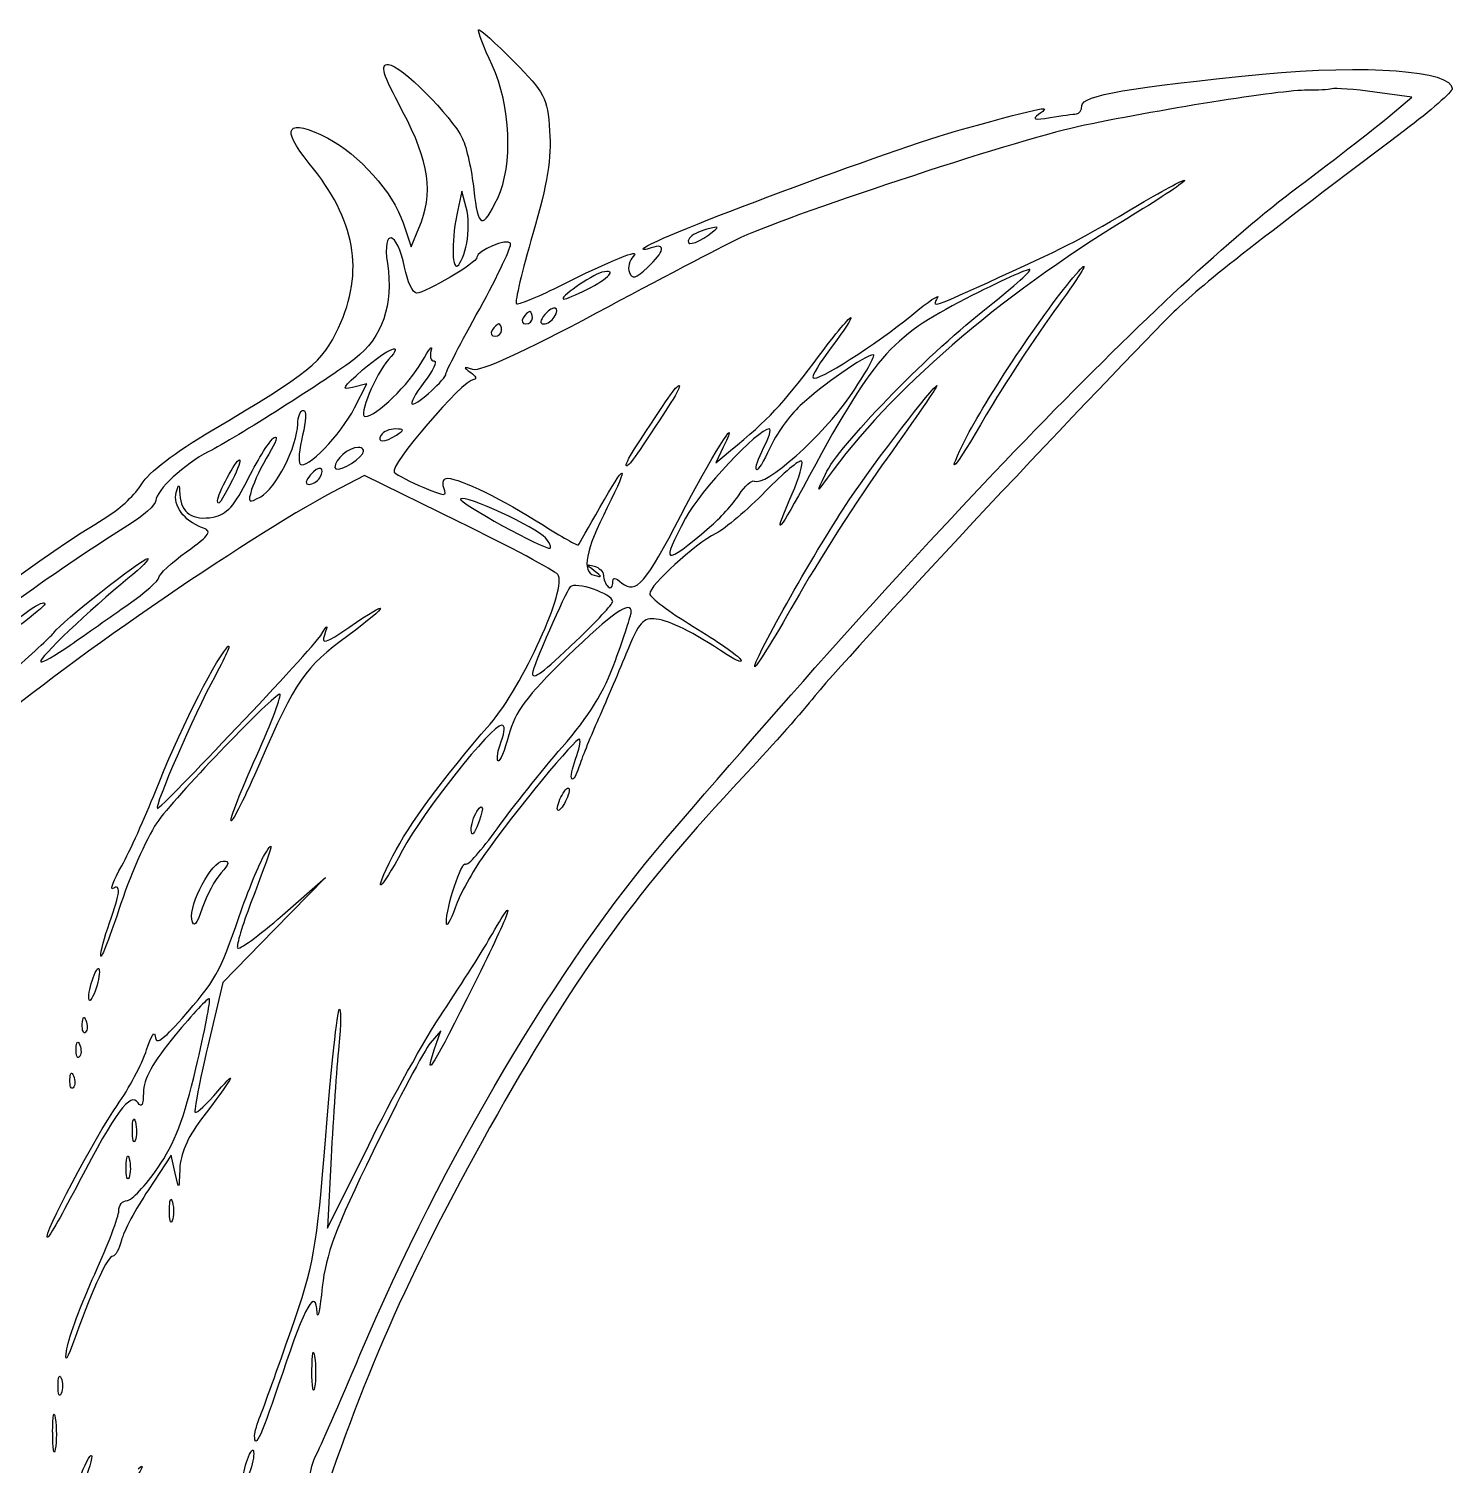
# Model space of a CAD drawing. Extents: x 0 to 45.7, y -0.3 to 36.
# Drawn here: x 29.87 to 45.75, y 13.57 to 29.58 of the extents above; entities that cross this region are included whole.
import ezdxf

# ---------------------------------------------------------------- set-up
doc = ezdxf.new("R2010")
doc.units = 0
doc.layers.add('Image', color=7, linetype='CONTINUOUS')

msp = doc.modelspace()

# ---------------------------------------------------------------- linework, layer by layer
at = {"layer": 'Image', "color": 7}
for points in [[(45.055641, 28.617749), (45.293949, 28.820952), (44.883551, 28.877052)], [(34.751661, 27.589925), (34.703401, 27.772531), (34.656887, 27.565991)], [(34.046476, 27.420504), (34.135186, 27.153338), (34.223787, 27.359872)], [(34.756487, 27.192647), (34.7569, 27.192647)], [(35.732667, 26.365839), (35.73281, 26.365817)], [(33.505162, 25.355154), (33.642885, 25.623003), (33.481643, 25.582776)], [(37.616931, 24.917115), (37.53428, 24.745011), (37.699195, 24.880713)], [(34.661113, 24.089605), (33.617411, 24.601572), (33.253151, 24.410849)], [(32.700871, 19.699369), (33.182777, 20.121314), (32.609238, 19.534303), (32.035702, 18.947286), (31.868128, 18.238257)], [(30.675823, 19.245451), (30.675767, 19.245345)], [(34.419786, 18.272941), (34.467654, 18.41062), (34.350108, 18.272941)], [(31.505172, 16.821429), (31.461693, 17.022171), (31.206065, 16.636995)], [(33.244737, 17.000682), (33.204642, 16.207639), (33.663137, 17.136448)], [(33.030511, 14.624231), (33.03036, 14.624231)], [(30.139112, 13.935808), (30.138924, 13.935808)]]:
    msp.add_lwpolyline(points, dxfattribs=at)
for points in [[(37.455087, 27.287236)], [(36.096666, 26.675389)], [(35.489033, 26.360896)], [(35.144817, 26.223212)], [(33.974436, 25.052881)], [(40.336708, 25.042615)], [(33.596051, 24.846717)], [(36.628667, 24.899165)], [(33.116781, 24.575569)], [(31.978002, 24.321936)], [(35.635525, 23.906341)], [(37.464009, 24.024554)], [(30.158402, 22.857583)], [(35.976034, 22.757065)], [(37.967994, 22.472891)], [(35.766526, 20.888965)], [(34.806499, 20.648064)], [(31.691619, 19.653501)], [(30.541975, 18.78929)], [(30.468971, 18.485257)], [(30.400124, 18.209883)], [(30.331284, 17.865665)], [(31.0276, 17.309157)], [(30.958716, 16.896102)], [(31.440618, 16.414197)], [(30.29805, 14.86518)], [(30.19895, 14.452125)], [(32.391104, 13.898136)]]:
    msp.add_lwpolyline(points, close=True, dxfattribs=at)
for points in [[(35.039333, 29.177019), (34.944223, 29.381312), (34.876653, 29.558679), (34.889134, 29.571162)], [(34.889134, 29.571162), (34.901596, 29.583597), (35.07838, 29.425259), (35.281901, 29.219175)], [(34.041947, 28.662051), (33.814479, 29.091378), (33.786131, 29.184229), (33.88249, 29.184229)], [(33.88249, 29.184229), (34.016232, 29.184229), (34.587471, 28.612796), (34.709892, 28.356555)], [(35.101936, 27.696174), (35.276016, 28.063012), (35.247859, 28.729057), (35.039333, 29.177019)], [(35.281901, 29.219175), (35.629998, 28.866702), (35.653665, 28.82073), (35.68088, 28.44446)], [(43.626989, 29.075681), (44.788803, 29.189057), (45.746645, 29.116937), (45.746645, 28.916041)], [(41.616029, 28.727197), (41.616029, 28.838717), (42.154024, 28.931948), (43.626989, 29.075681)], [(44.128912, 28.897925), (43.863368, 28.903878), (42.409374, 28.672026), (41.565626, 28.489228)], [(44.404278, 28.913192), (44.366411, 28.902291), (44.242504, 28.895332), (44.128912, 28.897925)], [(44.883551, 28.877052), (44.657816, 28.907921), (44.442135, 28.924201), (44.404278, 28.913192)], [(45.746645, 28.916041), (45.746645, 28.87983), (45.506545, 28.669063), (45.213116, 28.447717)], [(40.284582, 28.462994), (41.243519, 28.725811), (41.284466, 28.733698), (41.134137, 28.626563)], [(41.555784, 28.63337), (41.588907, 28.63337), (41.616029, 28.675603), (41.616029, 28.727197)], [(33.00083, 28.081208), (32.668608, 28.48542), (32.749941, 28.59644), (33.207335, 28.363093)], [(34.223787, 27.359872), (34.389396, 27.74589), (34.340032, 28.099432), (34.041947, 28.662051)], [(41.134137, 28.626563), (41.055913, 28.570844), (41.087227, 28.56274), (41.26322, 28.593185)], [(41.26322, 28.593185), (41.390998, 28.615305), (41.522652, 28.63337), (41.555784, 28.63337)], [(44.026386, 27.819502), (44.46141, 28.146774), (44.924577, 28.505986), (45.055641, 28.617749)], [(33.207335, 28.363093), (33.548889, 28.188843), (33.935587, 27.75447), (34.046476, 27.420504)], [(34.709892, 28.356555), (34.75472, 28.262749), (34.811217, 28.007439), (34.835445, 27.78921)], [(35.68088, 28.44446), (35.703026, 28.137921), (35.659369, 27.869789), (35.493859, 27.297081)], [(36.72813, 27.135765), (36.826957, 27.247263), (39.531761, 28.256672), (40.284582, 28.462994)], [(41.565626, 28.489228), (40.858645, 28.336052), (38.266016, 27.478501), (37.760877, 27.23075)], [(45.213116, 28.447717), (43.352536, 27.044256), (42.922177, 26.704659), (42.6134, 26.396335)], [(33.326594, 26.249226), (33.619536, 26.878348), (33.517414, 27.452683), (33.00083, 28.081208)], [(42.759172, 27.888987), (42.740783, 27.859174), (42.452781, 27.668594), (42.119249, 27.465478)], [(42.256021, 27.623872), (42.551188, 27.799508), (42.777592, 27.918809), (42.759172, 27.888987)], [(34.835445, 27.78921), (34.883556, 27.356028), (34.932436, 27.338962), (35.101936, 27.696174)], [(36.980683, 20.554644), (40.043279, 24.129559), (42.530508, 26.69415), (44.026386, 27.819502)], [(34.656887, 27.565991), (34.587453, 27.2576), (34.585823, 26.898742), (34.653607, 26.940901)], [(34.7569, 27.192647), (34.780527, 27.310723), (34.77812, 27.489505), (34.751661, 27.589925)], [(40.694685, 26.812718), (41.527457, 27.194828), (41.586597, 27.225538), (42.256021, 27.623872)], [(42.119249, 27.465478), (40.678905, 26.588319), (39.475455, 25.546721), (38.774726, 24.570753)], [(34.063452, 26.923497), (33.98222, 27.334269), (33.810894, 27.372184), (33.871822, 26.965902)], [(35.244917, 27.192121), (35.208923, 27.250366), (34.870785, 27.108695), (34.869962, 27.03503)], [(35.493859, 27.297081), (35.37509, 26.886029), (35.291534, 26.536096), (35.308206, 26.519443)], [(37.760877, 27.23075), (37.590488, 27.147181), (36.888065, 26.778198), (36.199922, 26.410786)], [(37.23938, 27.247895), (37.181142, 27.153672), (37.3071, 27.176622), (37.455087, 27.287236)], [(37.432759, 27.347728), (37.346965, 27.326138), (37.259959, 27.281185), (37.23938, 27.247895)], [(37.455116, 27.287197), (37.584053, 27.383521), (37.583249, 27.385656), (37.432759, 27.347728)], [(34.653607, 26.940901), (34.686582, 26.961301), (34.732865, 27.074564), (34.756487, 27.192647)], [(34.900752, 26.461679), (35.107289, 26.835504), (35.262181, 27.164202), (35.244917, 27.192121)], [(35.775141, 26.706443), (36.391846, 27.013305), (36.709252, 27.141678), (36.613028, 27.045285)], [(36.814191, 27.14021), (36.747929, 27.116476), (36.709193, 27.114439), (36.72813, 27.135765)], [(36.771336, 26.920653), (36.963985, 27.101625), (36.983331, 27.200918), (36.814191, 27.14021)], [(33.871822, 26.965902), (33.940444, 26.508275), (33.813566, 26.136757), (33.509196, 25.904121)], [(34.196202, 26.636278), (34.154421, 26.636278), (34.094689, 26.76553), (34.063452, 26.923497)], [(34.869962, 27.03503), (34.869962, 26.973858), (34.298895, 26.636278), (34.196202, 26.636278)], [(36.096666, 26.675389), (36.342395, 26.797965), (36.443998, 26.914863), (36.263613, 26.867437)], [(36.613028, 27.045285), (36.56862, 27.000827), (36.549387, 26.920081), (36.570176, 26.865847)], [(36.570176, 26.865847), (36.600426, 26.787236), (36.641153, 26.798354), (36.771336, 26.920653)], [(41.035863, 26.897112), (41.020279, 26.91267), (40.697809, 26.76626), (40.319192, 26.571775)], [(41.578538, 26.878422), (41.716098, 27.029878), (41.615013, 26.859478), (41.353924, 26.499782)], [(36.263613, 26.867437), (36.139748, 26.834898), (35.766195, 26.572042), (35.839879, 26.569296)], [(40.007965, 26.585075), (39.93354, 26.464647), (39.942623, 26.467661), (40.694685, 26.812718)], [(40.336708, 25.042615), (40.568055, 25.499189), (41.274838, 26.543999), (41.578538, 26.878422)], [(40.512712, 26.434506), (40.815983, 26.673388), (41.051397, 26.881558), (41.035863, 26.897112)], [(35.308206, 26.519443), (35.324927, 26.5028), (35.534975, 26.58693), (35.775141, 26.706443)], [(35.839879, 26.569296), (35.862501, 26.568502), (35.978026, 26.616206), (36.096666, 26.675389)], [(39.719447, 26.39022), (39.906873, 26.543901), (40.036717, 26.631581), (40.007965, 26.585075)], [(34.525204, 25.739227), (34.525204, 25.762722), (34.694202, 26.087851), (34.900752, 26.461679)], [(35.458672, 26.42973), (35.44195, 26.42973), (35.409158, 26.398755), (35.385755, 26.360896)], [(35.48903, 26.360896), (35.48903, 26.398766), (35.475325, 26.42973), (35.458672, 26.42973)], [(35.73281, 26.365817), (35.806891, 26.485703), (35.722491, 26.511087), (35.62809, 26.39734)], [(40.319192, 26.571775), (39.474672, 26.137966), (39.296737, 25.931595), (38.506713, 24.469645)], [(38.756126, 24.618577), (38.90452, 24.930799), (39.867399, 25.926222), (40.512712, 26.434506)], [(41.353924, 26.499782), (41.092844, 26.14008), (40.731054, 25.590184), (40.549955, 25.277803)], [(36.199922, 26.410786), (35.384324, 25.975334), (34.904972, 25.756952), (34.823054, 25.783521)], [(35.114411, 26.292051), (35.09769, 26.292051), (35.064897, 26.261074), (35.041513, 26.223212)], [(35.144804, 26.223212), (35.144804, 26.261079), (35.131099, 26.292051), (35.114411, 26.292051)], [(35.385755, 26.360896), (35.362366, 26.323029), (35.376045, 26.292051), (35.416114, 26.292051)], [(35.416114, 26.292051), (35.456203, 26.292051), (35.489033, 26.323029), (35.489033, 26.360896)], [(35.62809, 26.39734), (35.573784, 26.331916), (35.568567, 26.292417), (35.614094, 26.292417)], [(35.614094, 26.292417), (35.654319, 26.292417), (35.707722, 26.325466), (35.732667, 26.365839)], [(42.6134, 26.396335), (41.720664, 25.504856), (38.955363, 22.543162), (38.603456, 22.101608)], [(38.618087, 25.689173), (38.663691, 25.643569), (39.312607, 26.056654), (39.719447, 26.39022)], [(38.629567, 25.863714), (38.833853, 26.138238), (39.017701, 26.36283), (39.038096, 26.36283)], [(39.038096, 26.36283), (39.058336, 26.36283), (38.96502, 26.218571), (38.830384, 26.042247)], [(31.907059, 25.099701), (33.014808, 25.756795), (33.147262, 25.864042), (33.326594, 26.249226)], [(35.041513, 26.223212), (35.018097, 26.185342), (35.031803, 26.154365), (35.071908, 26.154365)], [(35.071908, 26.154365), (35.112006, 26.154365), (35.144817, 26.185342), (35.144817, 26.223212)], [(33.595776, 25.778595), (33.886387, 26.0277), (34.073091, 26.102133), (33.884445, 25.893696)], [(34.256463, 25.870122), (34.332971, 26.007534), (34.37923, 26.065734), (34.359265, 25.99948)], [(34.359265, 25.99948), (34.339262, 25.933207), (34.354423, 25.879002), (34.393185, 25.879002)], [(38.830384, 26.042247), (38.695766, 25.86592), (38.600214, 25.707038), (38.618087, 25.689173)], [(33.509196, 25.904121), (33.209195, 25.674827), (32.175077, 25.018162), (31.874732, 24.866248)], [(33.884445, 25.893696), (33.735699, 25.729326), (33.54274, 25.259407), (33.623997, 25.259407)], [(33.623997, 25.259407), (33.744218, 25.259407), (34.116665, 25.619043), (34.256463, 25.870122)], [(34.393185, 25.879002), (34.431809, 25.879002), (34.380749, 25.77057), (34.279588, 25.638048)], [(34.823054, 25.783521), (34.71839, 25.817515), (34.71463, 25.811842), (34.800591, 25.750035)], [(37.699195, 24.880713), (38.123566, 25.229919), (38.284116, 25.399538), (38.629567, 25.863714)], [(39.290948, 25.947849), (39.207106, 25.947849), (38.709667, 25.602974), (38.474259, 25.38166)], [(39.028436, 25.48315), (39.20164, 25.73874), (39.319777, 25.947849), (39.290948, 25.947849)], [(33.481643, 25.582776), (33.351666, 25.55038), (33.37379, 25.588332), (33.595776, 25.778595)], [(34.835024, 25.674034), (34.713977, 25.670753), (33.884456, 24.70345), (33.948321, 24.639751)], [(34.279588, 25.638048), (34.178504, 25.505523), (34.120721, 25.397096), (34.151167, 25.397096)], [(34.151167, 25.397096), (34.217609, 25.397096), (34.525204, 25.678465), (34.525204, 25.739227)], [(34.800591, 25.750035), (34.857386, 25.709184), (34.872878, 25.674976), (34.835024, 25.674034)], [(36.628667, 24.899165), (36.996608, 25.466282), (37.093827, 25.604813), (37.123934, 25.604813)], [(37.123934, 25.604813), (37.142137, 25.604813), (37.101868, 25.519615), (37.034301, 25.415501)], [(37.963123, 24.539191), (38.078053, 24.468163), (38.735213, 25.050475), (39.028436, 25.48315)], [(39.021469, 24.329627), (39.318774, 24.768826), (39.960292, 25.604813), (40.000025, 25.604813)], [(40.000025, 25.604813), (40.012857, 25.604813), (39.763069, 25.240801), (39.444621, 24.795909)], [(32.871443, 25.173354), (32.872237, 25.258552), (32.900603, 25.328259), (32.934486, 25.328259)], [(32.899058, 24.728427), (32.967622, 24.659852), (33.352036, 25.057347), (33.505162, 25.355154)], [(32.934486, 25.328259), (32.969133, 25.328259), (32.965207, 25.206887), (32.925463, 25.050409)], [(37.034301, 25.415501), (36.666363, 24.848381), (36.569144, 24.709855), (36.53904, 24.709855)], [(37.14227, 24.15528), (37.45546, 24.764987), (37.841269, 25.384216), (37.616931, 24.917115)], [(38.474259, 25.38166), (38.355466, 25.269969), (38.203476, 25.05705), (38.136499, 24.9085)], [(32.459235, 24.364092), (32.625229, 24.452929), (32.869083, 24.931685), (32.871443, 25.173354)], [(40.549955, 25.277803), (40.18512, 24.648559), (40.076074, 24.528279), (40.336708, 25.042615)], [(31.131659, 24.508496), (31.203869, 24.630729), (31.510191, 24.864288), (31.907059, 25.099701)], [(32.324056, 24.574632), (32.434941, 24.794292), (32.563243, 24.997244), (32.609198, 25.025636)], [(32.609198, 25.025636), (32.655138, 25.054031), (32.628354, 24.971092), (32.549736, 24.841332)], [(32.925463, 25.050409), (32.886681, 24.897588), (32.874801, 24.752694), (32.899058, 24.728427)], [(33.802329, 25.052881), (33.748478, 24.965748), (33.839643, 24.965748), (33.974436, 25.052881)], [(33.961291, 25.12067), (33.897262, 25.121463), (33.825729, 25.090748), (33.802329, 25.052881)], [(33.974467, 25.052881), (34.06346, 25.110393), (34.061642, 25.119765), (33.961291, 25.12067)], [(38.131194, 25.12172), (38.007494, 25.12172), (37.360475, 24.433034), (37.196152, 24.126429)], [(38.067364, 24.908801), (38.127911, 25.025906), (38.156629, 25.12172), (38.131194, 25.12172)], [(31.874732, 24.866248), (31.612699, 24.733713), (31.289565, 24.433458), (31.289565, 24.322539)], [(32.549736, 24.841332), (32.471093, 24.711567), (32.384799, 24.533029), (32.357971, 24.444592)], [(33.544815, 24.915188), (33.441003, 24.915188), (33.286028, 24.781814), (33.286028, 24.692475)], [(33.286028, 24.692475), (33.286028, 24.624247), (33.535165, 24.748199), (33.596051, 24.846717)], [(33.596051, 24.846717), (33.619361, 24.884383), (33.59626, 24.915188), (33.544815, 24.915188)], [(36.53904, 24.709855), (36.520836, 24.709855), (36.561106, 24.795038), (36.628667, 24.899165)], [(37.98597, 24.66713), (37.970095, 24.682979), (38.006925, 24.791675), (38.067364, 24.908801)], [(38.136499, 24.9085), (38.069491, 24.759957), (38.001771, 24.65134), (37.98597, 24.66713)], [(31.978002, 24.321936), (31.978002, 24.395815), (32.182837, 24.777472), (32.222493, 24.777472)], [(32.222493, 24.777472), (32.241437, 24.777472), (32.205718, 24.676785), (32.143121, 24.553727)], [(33.11675, 24.57555), (33.190838, 24.695438), (33.106457, 24.720836), (33.012035, 24.607073)], [(36.240099, 24.245098), (36.528358, 24.757184), (36.581876, 24.756303), (36.323147, 24.244304)], [(38.490415, 24.761182), (38.468904, 24.782666), (38.288161, 24.632055), (38.088824, 24.426401)], [(38.386116, 24.397776), (38.465023, 24.576119), (38.511947, 24.739653), (38.490415, 24.761182)], [(39.444621, 24.795909), (39.12617, 24.351003), (38.663799, 23.630723), (38.417112, 23.195287)], [(30.755047, 24.148665), (30.896541, 24.235441), (31.066013, 24.397366), (31.131659, 24.508496)], [(31.516848, 24.412736), (31.543425, 24.515124), (31.550334, 24.511195), (31.55694, 24.390087)], [(31.929747, 24.138269), (32.080988, 24.167284), (32.16583, 24.261203), (32.324056, 24.574632)], [(32.143121, 24.553727), (32.015337, 24.30246), (31.978002, 24.250056), (31.978002, 24.321936)], [(33.012035, 24.607073), (32.957735, 24.541638), (32.952507, 24.502144), (32.998198, 24.502144)], [(32.998198, 24.502144), (33.038467, 24.502144), (33.091821, 24.535193), (33.116781, 24.575569)], [(33.948321, 24.639751), (33.981661, 24.606485), (34.129201, 24.5291), (34.276254, 24.467703)], [(34.502161, 24.464078), (34.478375, 24.526065), (34.496499, 24.571467), (34.544569, 24.570594)], [(34.544569, 24.570594), (34.680152, 24.567948), (35.17067, 24.32845), (35.593271, 24.058106)], [(37.792794, 24.385394), (37.859247, 24.486811), (37.935887, 24.556021), (37.963123, 24.539191)], [(38.774726, 24.570753), (38.653401, 24.401742), (38.653298, 24.402015), (38.756126, 24.618577)], [(33.253151, 24.410849), (32.330007, 23.927531), (30.105973, 22.391881), (29.359147, 21.722124)], [(31.800236, 24.023027), (31.605393, 24.095103), (31.479391, 24.268381), (31.516848, 24.412736)], [(31.55694, 24.390087), (31.568132, 24.185979), (31.703102, 24.094769), (31.929747, 24.138269)], [(32.357971, 24.444592), (32.313047, 24.296549), (32.321096, 24.290162), (32.459235, 24.364092)], [(34.276254, 24.467703), (34.516642, 24.367349), (34.539428, 24.366978), (34.502161, 24.464078)], [(35.635525, 23.906341), (35.539661, 24.021839), (34.735686, 24.391325), (34.68673, 24.342375)], [(37.464009, 24.024554), (37.578383, 24.12159), (37.726336, 24.283971), (37.792794, 24.385394)], [(38.088824, 24.426401), (37.889465, 24.220727), (37.639941, 24.008774), (37.534312, 23.955376)], [(38.506713, 24.469645), (38.217227, 23.933939), (38.167953, 23.904573), (38.386116, 24.397776)], [(31.289565, 24.322539), (31.289565, 24.275782), (31.148883, 24.149927), (30.976962, 24.042823)], [(34.68673, 24.342375), (34.650056, 24.305659), (35.642224, 23.760208), (35.688161, 23.791784)], [(36.001606, 23.828082), (36.010232, 23.839671), (36.117547, 24.027385), (36.240099, 24.245098)], [(36.323147, 24.244304), (36.080619, 23.763883), (36.035327, 23.52924), (36.177454, 23.489531)], [(37.967994, 22.472891), (37.967994, 22.568784), (38.680201, 23.825489), (39.021469, 24.329627)], [(26.384383, 20.441095), (27.170962, 21.474134), (29.19836, 23.193954), (30.755047, 24.148665)], [(30.976962, 24.042823), (30.119789, 23.508914), (29.087055, 22.753337), (29.048515, 22.631927)], [(35.771614, 23.497154), (35.7349, 23.541384), (35.235151, 23.808034), (34.661113, 24.089605)], [(35.593271, 24.058106), (35.809238, 23.919956), (35.992986, 23.816448), (36.001606, 23.828082)], [(36.487237, 23.402557), (36.643553, 23.272815), (36.754427, 23.399911), (37.14227, 24.15528)], [(37.196152, 24.126429), (36.913473, 23.599026), (36.947319, 23.586149), (37.464009, 24.024554)], [(31.630521, 23.750363), (31.903606, 23.948195), (31.922122, 23.977937), (31.800236, 24.023027)], [(35.688161, 23.791784), (35.702925, 23.802049), (35.679245, 23.853553), (35.635525, 23.906341)], [(37.534312, 23.955376), (37.296049, 23.834924), (36.796956, 23.380059), (36.796956, 23.283359)], [(31.323987, 23.465081), (31.323987, 23.499876), (31.461925, 23.628236), (31.630521, 23.750363)], [(30.1584, 22.857551), (30.216759, 22.95196), (31.136702, 23.675978), (31.198313, 23.675978)], [(31.198313, 23.675978), (31.227835, 23.675978), (31.128867, 23.575836), (30.97824, 23.45345)], [(36.177454, 23.540008), (36.085641, 23.610515), (36.085641, 23.616203), (36.177454, 23.591147)], [(36.177454, 23.591147), (36.234231, 23.575722), (36.280718, 23.529393), (36.280718, 23.48838)], [(30.97824, 23.45345), (30.558903, 23.112692), (29.976713, 22.556349), (30.007386, 22.525675)], [(30.979769, 23.162495), (31.169089, 23.294138), (31.323987, 23.430293), (31.323987, 23.465081)], [(35.016581, 21.829981), (35.381559, 22.250529), (35.884541, 23.361091), (35.771614, 23.497154)], [(36.383999, 23.196195), (36.383999, 23.281819), (35.967102, 23.424896), (35.909859, 23.358914)], [(36.177454, 23.489531), (36.269233, 23.463946), (36.269233, 23.469449), (36.177454, 23.540008)], [(36.280718, 23.48838), (36.280718, 23.447354), (36.303949, 23.390561), (36.332331, 23.36216)], [(36.332331, 23.36216), (36.360689, 23.333802), (36.38398, 23.350466), (36.38398, 23.399276)], [(36.38398, 23.399276), (36.38398, 23.470351), (36.404459, 23.470957), (36.487237, 23.402557)], [(29.439845, 22.741687), (29.77924, 23.046834), (30.050378, 23.236184), (30.050378, 23.168051)], [(33.441646, 22.908658), (33.919616, 23.237499), (33.910901, 23.16994), (33.429686, 22.815675)], [(35.909859, 23.358914), (35.857641, 23.298687), (35.48903, 22.456886), (35.48903, 22.397831)], [(36.796956, 23.283359), (36.796956, 23.244023), (37.014404, 23.080458), (37.280176, 22.919879)], [(30.050378, 23.168051), (30.050378, 23.151038), (29.923029, 23.043511), (29.767374, 22.929047)], [(30.335155, 22.710733), (30.500375, 22.827563), (30.790451, 23.030856), (30.979769, 23.162495)], [(36.59075, 23.075568), (36.59075, 23.219139), (36.383779, 23.076362), (35.874037, 22.578777)], [(35.976034, 22.757065), (36.200414, 22.971076), (36.383999, 23.168686), (36.383999, 23.196195)], [(36.414016, 22.537436), (36.511398, 22.805007), (36.590916, 23.04717), (36.59075, 23.075568)], [(38.417112, 23.195287), (38.170416, 22.759851), (37.968325, 22.43478), (37.967994, 22.472891)], [(33.129235, 22.818975), (33.208576, 22.946639), (33.210844, 22.94684), (33.169148, 22.822599)], [(33.169148, 22.822599), (33.132828, 22.714332), (33.181583, 22.729731), (33.441646, 22.908658)], [(36.87, 23.001162), (36.722703, 23.021164), (36.681206, 22.973092), (36.532301, 22.610871)], [(37.660788, 22.602624), (37.258837, 22.86551), (37.033737, 22.978953), (36.87, 23.001162)], [(37.280176, 22.919879), (37.545953, 22.7593), (37.784846, 22.593099), (37.811048, 22.550549)], [(29.706477, 22.437095), (29.933834, 22.634057), (30.137201, 22.823272), (30.158402, 22.857583)], [(31.306231, 20.889983), (31.335499, 20.870748), (33.038118, 22.672345), (33.129235, 22.818975)], [(32.080123, 22.678962), (32.142467, 22.754694), (32.084118, 22.613726), (31.949831, 22.365708)], [(33.429686, 22.815675), (32.947461, 22.460675), (32.852211, 22.322729), (32.448289, 21.39428)], [(35.48903, 22.397831), (35.48903, 22.316969), (35.602058, 22.400477), (35.976034, 22.757065)], [(30.007386, 22.525675), (30.022441, 22.510594), (30.169933, 22.593898), (30.335155, 22.710733)], [(31.284458, 21.07979), (31.531434, 21.704801), (31.918327, 22.482403), (32.080123, 22.678962)], [(36.532301, 22.610871), (36.438926, 22.383689), (36.293593, 22.042908), (36.209331, 21.853593)], [(37.811048, 22.550549), (37.837215, 22.508007), (37.769662, 22.53142), (37.660788, 22.602624)], [(35.874037, 22.578777), (35.418201, 22.133832), (35.295966, 21.969737), (35.226232, 21.708979)], [(35.8218, 21.573631), (36.122926, 21.919836), (36.285589, 22.184579), (36.414016, 22.537436)], [(31.949831, 22.365708), (31.712391, 21.926229), (31.270644, 20.913357), (31.306231, 20.889983)], [(32.671534, 22.162751), (32.602428, 22.162751), (31.56506, 21.083987), (31.321159, 20.758501)], [(32.410596, 21.470613), (32.581309, 21.851293), (32.698734, 22.162751), (32.671534, 22.162751)], [(38.603456, 22.101608), (38.463999, 21.92661), (38.116222, 21.535602), (37.830622, 21.232694)], [(33.933123, 20.35976), (34.109611, 20.708047), (34.485268, 21.2178), (35.016581, 21.829981)], [(35.144733, 21.819165), (35.036129, 21.819165), (34.267674, 20.848814), (34.040732, 20.425091)], [(35.141108, 21.637512), (35.18387, 21.749982), (35.185209, 21.819165), (35.144733, 21.819165)], [(36.209331, 21.853593), (36.125064, 21.66427), (36.034105, 21.437333), (36.007197, 21.349288)], [(36.014769, 21.660483), (35.982847, 21.692331), (35.297461, 20.86153), (34.946623, 20.365745)], [(35.10613, 21.42172), (35.087344, 21.440479), (35.102849, 21.5376), (35.141108, 21.637512)], [(35.226232, 21.708979), (35.178941, 21.532205), (35.12492, 21.402943), (35.10613, 21.42172)], [(35.970803, 21.440532), (36.010806, 21.545694), (36.030559, 21.644669), (36.014769, 21.660483)], [(32.128148, 20.75054), (32.112775, 20.765912), (32.239889, 21.089943), (32.410596, 21.470613)], [(35.095274, 20.662867), (35.266534, 20.90126), (35.59347, 21.311106), (35.8218, 21.573631)], [(32.448289, 21.39428), (32.287578, 21.024855), (32.143509, 20.735178), (32.128148, 20.75054)], [(35.928216, 21.219255), (35.911732, 21.235845), (35.931497, 21.335363), (35.970803, 21.440532)], [(36.007197, 21.349288), (35.980254, 21.261245), (35.944736, 21.202727), (35.928216, 21.219255)], [(37.830622, 21.232694), (36.692416, 20.025492), (35.992997, 19.065119), (35.098055, 17.480719)], [(30.909895, 20.250598), (30.999639, 20.412412), (31.168198, 20.785555), (31.284458, 21.07979)], [(35.766526, 20.889031), (35.766526, 20.926895), (35.796522, 21.004334), (35.833251, 21.061143)], [(35.833251, 21.061143), (35.869968, 21.117938), (35.899974, 21.133427), (35.899974, 21.095539)], [(35.899974, 21.095539), (35.899974, 21.057671), (35.869944, 20.98023), (35.833251, 20.923432)], [(34.806499, 20.648077), (34.804647, 20.704878), (34.832719, 20.797815), (34.869446, 20.854614)], [(34.869446, 20.854614), (34.950779, 20.980455), (34.950779, 20.871706), (34.869446, 20.682497)], [(35.833251, 20.923432), (35.796538, 20.866636), (35.766526, 20.851148), (35.766526, 20.888965)], [(31.321159, 20.758501), (31.210576, 20.610919), (31.021436, 20.192694), (30.900854, 19.829118)], [(34.869446, 20.682497), (34.830423, 20.591713), (34.808994, 20.579989), (34.806499, 20.648064)], [(32.501637, 20.372671), (32.622187, 20.569371), (32.600975, 20.495004), (32.346882, 19.830219)], [(33.565688, 14.796367), (34.496169, 16.988693), (35.779303, 19.152275), (36.980683, 20.554644)], [(34.743795, 20.269505), (34.765862, 20.247439), (34.923985, 20.424474), (35.095274, 20.662867)], [(32.218961, 19.684237), (32.31642, 19.96821), (32.443619, 20.278009), (32.501637, 20.372671)], [(34.040732, 20.425091), (33.784708, 19.94707), (33.697025, 19.893838), (33.933123, 20.35976)], [(34.946623, 20.365745), (34.823051, 20.191122), (34.679009, 19.927795), (34.62655, 19.780575)], [(30.811634, 19.996505), (30.775931, 19.974438), (30.82018, 20.088773), (30.909895, 20.250598)], [(31.691645, 19.653501), (31.657831, 19.825689), (31.913729, 20.302549), (32.040316, 20.303292)], [(32.040316, 20.303292), (32.115104, 20.303557), (32.109719, 20.273624), (32.01653, 20.170728)], [(34.529173, 19.616176), (34.525892, 19.783234), (34.700075, 20.313219), (34.743795, 20.269505)], [(30.773248, 19.615424), (30.89271, 19.95401), (30.902648, 20.052763), (30.811634, 19.996505)], [(32.01653, 20.170728), (31.950268, 20.097507), (31.855968, 19.921029), (31.806988, 19.778532)], [(35.042513, 19.491014), (35.363411, 20.05234), (35.212784, 19.668743), (34.757464, 18.7652)], [(30.900854, 19.829118), (30.780267, 19.465532), (30.679006, 19.202888), (30.675823, 19.245451)], [(31.806988, 19.778532), (31.740641, 19.585542), (31.711222, 19.55366), (31.691619, 19.653501)], [(32.346882, 19.830219), (32.254555, 19.588662), (32.187997, 19.365464), (32.198985, 19.334225)], [(34.62655, 19.780575), (34.574075, 19.63335), (34.53025, 19.55938), (34.529173, 19.616176)], [(30.675767, 19.245345), (30.672486, 19.287888), (30.716444, 19.454446), (30.773248, 19.615424)], [(31.582163, 18.548701), (31.953316, 18.96676), (32.003373, 19.056025), (32.218961, 19.684237)], [(32.198985, 19.334225), (32.210044, 19.302993), (32.435822, 19.4673), (32.700871, 19.699369)], [(34.497317, 18.629902), (34.703946, 18.940444), (34.94929, 19.327954), (35.042513, 19.491014)], [(30.601141, 19.030257), (30.638453, 19.117049), (30.660308, 19.129767), (30.660308, 19.064722)], [(30.660308, 19.064722), (30.660308, 19.007926), (30.633696, 18.899487), (30.601141, 18.823757)], [(30.541975, 18.789303), (30.541975, 18.846099), (30.56859, 18.95452), (30.601141, 19.030257)], [(30.601141, 18.823757), (30.56383, 18.736977), (30.541975, 18.72425), (30.541975, 18.78929)], [(31.886572, 18.765972), (31.871623, 18.780948), (31.700186, 18.598814), (31.505624, 18.361241)], [(31.737175, 17.991398), (31.834301, 18.402453), (31.901526, 18.75101), (31.886572, 18.765972)], [(34.757464, 18.7652), (34.349237, 17.955081), (34.268322, 17.837113), (34.419786, 18.272941)], [(30.468889, 18.485241), (30.47217, 18.565444), (30.488521, 18.581758), (30.510498, 18.526847)], [(33.184753, 17.239598), (33.246012, 17.996491), (33.313693, 18.63158), (33.335143, 18.650892)], [(33.335143, 18.650892), (33.3566, 18.670206), (33.354087, 18.485241), (33.329507, 18.239866)], [(33.663137, 17.136448), (33.915306, 17.647301), (34.290685, 18.319352), (34.497317, 18.629902)], [(30.505074, 18.394901), (30.482266, 18.372094), (30.465976, 18.412708), (30.468971, 18.485257)], [(30.510498, 18.526847), (30.530315, 18.477153), (30.52796, 18.417777), (30.505074, 18.394901)], [(31.186904, 18.197347), (31.235889, 18.352518), (31.279027, 18.420897), (31.282773, 18.349311)], [(31.282773, 18.349311), (31.287959, 18.249637), (31.358134, 18.296357), (31.582163, 18.548701)], [(30.400044, 18.209873), (30.403325, 18.290065), (30.419676, 18.306385), (30.441653, 18.251476)], [(31.505624, 18.361241), (31.255838, 18.056229), (31.151576, 17.86853), (31.150841, 17.722488)], [(34.350108, 18.272941), (34.285464, 18.197215), (33.998656, 17.655069), (33.712767, 17.06818)], [(30.436229, 18.119514), (30.413422, 18.096707), (30.397129, 18.137294), (30.400124, 18.209883)], [(30.441653, 18.251476), (30.461576, 18.201771), (30.459142, 18.142404), (30.436229, 18.119514)], [(30.857327, 17.577752), (30.989606, 17.76335), (31.137919, 18.042174), (31.186904, 18.197347)], [(31.868128, 18.238257), (31.775973, 17.848276), (31.712957, 17.516816), (31.728097, 17.501679)], [(33.329507, 18.239866), (33.304848, 17.994496), (33.266801, 17.436859), (33.244737, 17.000682)], [(30.331202, 17.865651), (30.334483, 17.945844), (30.350834, 17.962158), (30.372813, 17.907255)], [(31.310369, 16.880725), (31.500269, 17.156447), (31.603158, 17.424201), (31.737175, 17.991398)], [(31.981333, 17.735857), (32.225933, 18.01947), (32.144414, 17.882492), (31.788695, 17.412178)], [(30.367389, 17.775301), (30.344582, 17.752494), (30.328287, 17.793108), (30.331284, 17.865665)], [(30.372813, 17.907255), (30.392631, 17.857558), (30.390302, 17.798183), (30.367389, 17.775301)], [(31.091548, 17.607521), (31.010566, 17.735278), (30.829864, 17.492813), (30.432122, 16.722728)], [(31.150841, 17.722488), (31.150047, 17.582965), (31.130812, 17.545553), (31.091548, 17.607521)], [(31.728097, 17.501679), (31.743178, 17.486598), (31.857185, 17.591916), (31.981333, 17.735857)], [(30.080803, 16.104372), (30.018914, 16.104372), (30.619765, 17.244453), (30.857327, 17.577752)], [(31.027627, 17.309157), (31.028685, 17.422751), (31.044428, 17.460891), (31.061949, 17.393904)], [(35.098055, 17.480719), (34.163346, 15.825926), (33.619081, 14.613669), (33.114077, 13.061765)], [(31.059303, 17.187375), (31.040517, 17.14076), (31.026111, 17.19555), (31.0276, 17.309157)], [(31.061949, 17.393904), (31.079438, 17.326924), (31.078273, 17.233989), (31.059303, 17.187375)], [(31.788695, 17.412178), (31.640512, 17.216278), (31.562192, 17.032667), (31.556808, 16.868527)], [(32.797622, 15.071714), (33.054295, 15.808625), (33.081086, 15.958655), (33.184753, 17.239598)], [(30.958782, 16.896102), (30.95984, 17.009691), (30.975663, 17.047825), (30.993104, 16.980851)], [(30.993104, 16.980851), (31.010593, 16.913861), (31.009429, 16.820929), (30.990458, 16.774314)], [(33.712767, 17.06818), (33.291751, 16.203898), (33.184047, 15.916067), (33.146026, 15.553611)], [(30.990458, 16.774314), (30.97162, 16.7277), (30.957335, 16.782569), (30.958716, 16.896102)], [(30.968339, 16.517427), (31.018843, 16.517427), (31.172754, 16.680919), (31.310369, 16.880725)], [(31.556808, 16.868527), (31.54887, 16.628552), (31.547283, 16.627057), (31.505172, 16.821429)], [(30.432122, 16.722728), (30.256473, 16.382632), (30.098376, 16.104372), (30.080803, 16.104372)], [(30.876515, 16.403275), (30.876515, 16.466066), (30.917806, 16.517427), (30.968339, 16.517427)], [(31.206065, 16.636995), (31.06547, 16.42514), (30.930448, 16.172164), (30.906019, 16.074826)], [(31.440682, 16.414197), (31.44174, 16.527793), (31.45751, 16.565928), (31.475004, 16.498951)], [(31.475004, 16.498951), (31.492493, 16.431961), (31.491329, 16.339023), (31.472358, 16.292414)], [(30.607452, 15.697624), (30.755441, 16.022944), (30.876515, 16.340487), (30.876515, 16.403275)], [(31.472358, 16.292414), (31.453573, 16.2458), (31.4392, 16.300669), (31.440618, 16.414197)], [(30.906019, 16.074826), (30.881624, 15.977483), (30.838685, 15.897838), (30.810665, 15.897838)], [(30.810665, 15.897838), (30.753002, 15.897838), (30.59604, 15.560255), (30.39457, 15.002869)], [(30.298039, 14.865188), (30.320211, 14.997705), (30.459462, 15.372295), (30.607452, 15.697624)], [(33.089318, 15.265106), (33.071458, 15.555522), (32.955459, 15.353771), (32.700673, 14.589132)], [(33.146026, 15.553611), (33.120255, 15.307506), (33.094689, 15.177672), (33.089318, 15.265106)], [(32.456475, 14.121882), (32.492432, 14.208853), (32.645965, 14.63628), (32.797622, 15.071714)], [(30.39457, 15.002869), (30.295198, 14.727938), (30.268758, 14.690224), (30.29805, 14.86518)], [(33.03036, 14.624231), (33.031154, 14.813549), (33.044251, 14.88283), (33.060065, 14.778187)], [(33.060065, 14.778187), (33.075834, 14.673528), (33.075438, 14.518636), (33.059271, 14.433972)], [(33.076342, 13.678595), (33.112482, 13.744344), (33.332671, 14.247342), (33.565688, 14.796367)], [(30.19895, 14.452125), (30.19895, 14.546787), (30.214587, 14.585515), (30.233671, 14.538178)], [(32.700673, 14.589132), (32.470051, 13.89703), (32.391104, 13.720801), (32.391104, 13.898136)], [(33.059271, 14.433972), (33.042947, 14.349297), (33.029929, 14.434765), (33.030511, 14.624231)], [(30.233671, 14.366069), (30.214542, 14.318732), (30.19895, 14.357496), (30.19895, 14.452125)], [(30.233671, 14.538178), (30.252801, 14.490841), (30.252801, 14.413403), (30.233671, 14.366069)], [(30.138924, 13.935808), (30.139718, 14.125115), (30.152814, 14.194399), (30.168629, 14.089751)], [(32.39107, 13.898136), (32.39107, 13.934204), (32.420484, 14.034897), (32.456475, 14.121882)], [(30.167835, 13.745535), (30.151484, 13.660857), (30.138495, 13.746329), (30.139112, 13.935808)], [(30.168629, 14.089751), (30.184451, 13.985105), (30.184054, 13.83021), (30.167835, 13.745535)], [(30.328988, 13.056651), (30.324992, 13.162511), (30.540821, 13.709266), (30.573672, 13.676423)], [(30.573672, 13.676423), (30.586981, 13.663114), (30.538078, 13.49922), (30.46501, 13.312133)], [(32.263062, 13.419469), (32.263062, 13.476268), (32.289676, 13.584697), (32.322228, 13.660426)], [(32.322228, 13.660426), (32.35954, 13.74721), (32.3814, 13.759941), (32.3814, 13.694893)], [(32.3814, 13.694893), (32.3814, 13.638095), (32.354785, 13.529669), (32.322228, 13.453942)], [(33.010665, 13.424383), (33.010665, 13.498448), (33.040187, 13.612843), (33.076342, 13.678595)], [(31.092392, 13.52598), (31.178297, 13.60045), (31.138961, 13.521985), (31.004783, 13.351344)]]:
    msp.add_open_spline(points, degree=3, dxfattribs=at)

doc.saveas('drawing.dxf')
